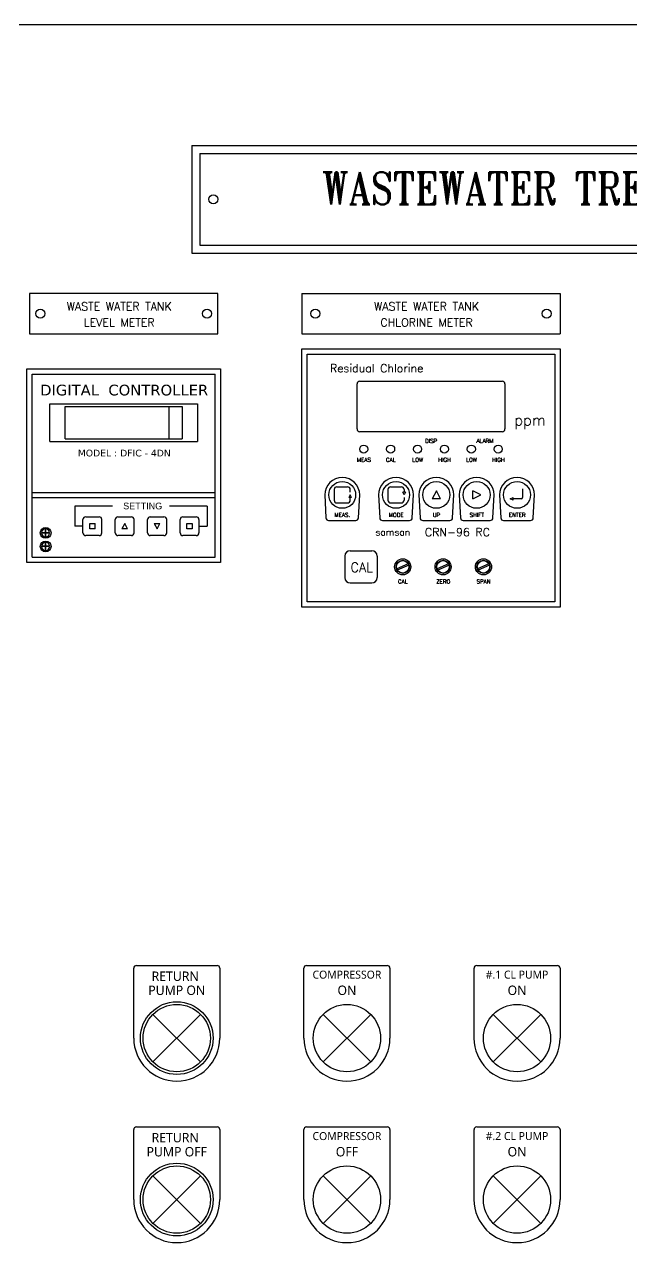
# Model space of a CAD drawing. Header units: millimetres. Extents: x 98929 to 11941380, y 952 to 54154.
# Drawn here: x 307427 to 307814, y 9739 to 10516 of the extents above; entities that cross this region are included whole.
import ezdxf
from ezdxf.enums import TextEntityAlignment as Align

# ---------------------------------------------------------------- set-up
doc = ezdxf.new("R2010")
doc.units = ezdxf.units.MM
doc.styles.add('ROMANT', font='romant')
doc.styles.get("Standard").update_dxf_attribs({"font": 'simple.shx', "bigfont": 'whgtxt.shx'})
doc.styles.add('STYLE1', font='malgun.ttf', dxfattribs={"height": 2.5})

# ---------------------------------------------------------------- blocks, each defined once
blk = doc.blocks.new('SAMSAN-CRN-96 RC')
at = {"color": 7, "linetype": 'Continuous'}
for p, q in [((-526, 565.5), (-430, 565.5)), ((-526, 469.5), (-526, 565.5)), ((-430, 565.5), (-430, 469.5)), ((-505.5, 535.76), (-505.5, 552.46)), ((-504.46, 553.5), (-451.54, 553.5)), ((-450.5, 552.46), (-450.5, 535.76)), ((-451.54, 534.72), (-504.46, 534.72)), ((-486.46, 485.65), (-490.73, 483.81)), ((-486.24, 485.13), (-490.51, 483.29)), ((-471.46, 485.65), (-475.73, 483.81)), ((-471.24, 485.13), (-475.51, 483.29)), ((-456.46, 485.65), (-460.73, 483.81)), ((-456.24, 485.13), (-460.51, 483.29)), ((-430, 469.5), (-526, 469.5))]:
    blk.add_line(p, q, dxfattribs=at)
at = {"color": 1}
for p, q in [((-524, 563.5), (-432, 563.5)), ((-524, 471.5), (-524, 563.5)), ((-432, 563.5), (-432, 471.5)), ((-432, 471.5), (-524, 471.5))]:
    blk.add_line(p, q, dxfattribs=at)
at = {"color": 3}
for p, q in [((-514, 513.25), (-514, 509.25)), ((-513, 514.25), (-509, 514.25)), ((-508, 512.25), (-508, 513.25)), ((-513, 508.25), (-509, 508.25)), ((-508, 511.25), (-508.5, 510.25)), ((-507.5, 510.25), (-508.5, 510.25)), ((-507.5, 510.25), (-508, 511.25)), ((-508, 509.25), (-508, 510.25))]:
    blk.add_line(p, q, dxfattribs=at)
at = {"color": 20}
for p, q in [((-494, 513.25), (-494, 509.25)), ((-493, 514.25), (-489, 514.25)), ((-488, 511.25), (-488.5, 512.25)), ((-487.5, 512.25), (-488.5, 512.25)), ((-488, 513.25), (-488, 512.25)), ((-487.5, 512.25), (-488, 511.25)), ((-493, 508.25), (-489, 508.25)), ((-488, 510.25), (-488, 509.25))]:
    blk.add_line(p, q, dxfattribs=at)
at = {"color": 0}
for p, q in [((-476, 512.75), (-477.5, 509.75)), ((-474.5, 509.75), (-476, 512.75)), ((-459.5, 511.25), (-462.5, 512.75)), ((-462.5, 509.75), (-462.5, 512.75)), ((-474.5, 509.75), (-477.5, 509.75)), ((-462.5, 509.75), (-459.5, 511.25))]:
    blk.add_line(p, q, dxfattribs=at)
at = {"color": 6}
for p, q in [((-444, 513.5), (-444, 510.25)), ((-448.5, 509.75), (-447.5, 510.25)), ((-447.5, 509.25), (-448.5, 509.75)), ((-447.5, 509.25), (-447.5, 510.25)), ((-444.5, 509.75), (-447.5, 509.75))]:
    blk.add_line(p, q, dxfattribs=at)
at = {"color": 7}
for p, q in [((-508, 490.5), (-500, 490.5)), ((-510, 488.5), (-510, 480.5)), ((-498, 488.5), (-498, 480.5)), ((-508, 478.5), (-500, 478.5))]:
    blk.add_line(p, q, dxfattribs=at)
for points in [[(-504.95, 502.7), (-504.5, 511.25, 1), (-517.5, 511.25), (-517.05, 502.7, 0.398895), (-516.05, 501.75), (-505.95, 501.75, 0.398895)], [(-484.95, 502.7), (-484.5, 511.25, 1), (-497.5, 511.25), (-497.05, 502.7, 0.398895), (-496.05, 501.75), (-485.95, 501.75, 0.398895)], [(-469.95, 502.7), (-469.5, 511.25, 1), (-482.5, 511.25), (-482.05, 502.7, 0.398895), (-481.05, 501.75), (-470.95, 501.75, 0.398895)], [(-454.95, 502.7), (-454.5, 511.25, 1), (-467.5, 511.25), (-467.05, 502.7, 0.398895), (-466.05, 501.75), (-455.95, 501.75, 0.398895)], [(-439.95, 502.7), (-439.5, 511.25, 1), (-452.5, 511.25), (-452.05, 502.7, 0.398895), (-451.05, 501.75), (-440.95, 501.75, 0.398895)]]:
    blk.add_lwpolyline(points, format="xyb", close=True, dxfattribs=at)
for centre, radius in [((-503, 528.25), 1.5), ((-493, 528.25), 1.5), ((-483, 528.25), 1.5), ((-473, 528.25), 1.5), ((-463, 528.25), 1.5), ((-453, 528.25), 1.5), ((-511, 511.25), 5), ((-491, 511.25), 5), ((-476, 511.25), 5), ((-461, 511.25), 5), ((-446, 511.25), 5), ((-488.5, 484.5), 3), ((-473.5, 484.5), 3), ((-458.5, 484.5), 3)]:
    blk.add_circle(centre, radius, dxfattribs=at)
at = {"color": 7, "linetype": 'Continuous'}
for centre, radius in [((-488.5, 484.5), 2.47), ((-488.5, 484.5), 2.32), ((-473.5, 484.5), 2.47), ((-473.5, 484.5), 2.32), ((-458.5, 484.5), 2.47), ((-458.5, 484.5), 2.32)]:
    blk.add_circle(centre, radius, dxfattribs=at)
for centre, start, end in [((-504.46, 552.46), 90, 180), ((-451.54, 552.46), 0, 90), ((-504.46, 535.76), 180, 270), ((-451.54, 535.76), 270, 0)]:
    blk.add_arc(centre, 1.04, start, end, dxfattribs=at)
at = {"color": 3}
for centre, start, end in [((-513, 513.25), 90, 180), ((-509, 513.25), 0, 90), ((-513, 509.25), 180, 270), ((-509, 509.25), 270, 0)]:
    blk.add_arc(centre, 1, start, end, dxfattribs=at)
at = {"color": 20}
for centre, start, end in [((-493, 513.25), 90, 180), ((-489, 513.25), 0, 90), ((-493, 509.25), 180, 270), ((-489, 509.25), 270, 0)]:
    blk.add_arc(centre, 1, start, end, dxfattribs=at)
at = {"color": 6}
blk.add_arc((-444.5, 510.25), 0.5, 270, 0, dxfattribs=at)
at = {"color": 7}
for centre, start, end in [((-508, 488.5), 90, 180), ((-500, 488.5), 0, 90), ((-508, 480.5), 180, 270), ((-500, 480.5), 270, 0)]:
    blk.add_arc(centre, 2, start, end, dxfattribs=at)
at = {"color": 7, "style": 'ROMANT'}
for s, height, p in [('Residual Chlorine', 3, (-498.18, 558.39)), ('ppm', 4, (-441.18, 538.39)), ('DISP', 1.5, (-477.94, 531.29)), ('ALARM', 1.5, (-457.94, 531.29)), ('MEAS', 1.5, (-502.94, 524.29)), ('CAL', 1.5, (-492.94, 524.29)), ('LOW', 1.5, (-482.94, 524.29)), ('HIGH', 1.5, (-472.94, 524.29)), ('LOW', 1.5, (-462.94, 524.29)), ('HIGH', 1.5, (-452.94, 524.29)), ('MEAS.', 1.5, (-510.94, 503.79)), ('MODE', 1.5, (-490.94, 503.79)), ('UP', 1.5, (-475.94, 503.79)), ('SHIFT', 1.5, (-460.94, 503.79)), ('ENTER', 1.5, (-445.94, 503.79)), ('CRN-96 RC', 3, (-468.18, 497.39)), ('samsan', 2.5, (-492.18, 497.39)), ('CAL', 3.5, (-503.73, 484.32)), ('CAL', 1.5, (-488.44, 479.04)), ('ZERO', 1.5, (-473.44, 479.04)), ('SPAN', 1.5, (-458.44, 479.04))]:
    blk.add_text(s, height=height, dxfattribs=at).set_placement(p, align=Align.MIDDLE)

msp = doc.modelspace()

# ---------------------------------------------------------------- linework, layer by layer
at = {"color": 7, "lineweight": -3}
for p, q in [((307366.6, 10515.56), (308223.74, 10515.56)), ((307496.67, 9869.71), (307496.67, 9914.28)), ((307498.38, 9915.99), (307549.81, 9915.99)), ((307551.53, 9914.28), (307551.53, 9869.71)), ((307605.1, 9869.71), (307605.1, 9914.28)), ((307606.81, 9915.99), (307658.24, 9915.99)), ((307659.95, 9914.28), (307659.95, 9869.71)), ((307713.53, 9869.71), (307713.53, 9914.28)), ((307715.24, 9915.99), (307766.67, 9915.99)), ((307768.38, 9914.28), (307768.38, 9869.71)), ((307539.25, 9884.86), (307508.94, 9854.55)), ((307508.94, 9884.86), (307539.25, 9854.55)), ((307647.68, 9884.86), (307617.37, 9854.55)), ((307617.37, 9884.86), (307647.68, 9854.55)), ((307756.11, 9884.86), (307725.8, 9854.55)), ((307725.8, 9884.86), (307756.11, 9854.55)), ((307496.67, 9766.85), (307496.67, 9811.42)), ((307498.38, 9813.13), (307549.81, 9813.13)), ((307551.53, 9811.42), (307551.53, 9766.85)), ((307605.1, 9766.85), (307605.1, 9811.42)), ((307606.81, 9813.13), (307658.24, 9813.13)), ((307659.95, 9811.42), (307659.95, 9766.85)), ((307713.53, 9766.85), (307713.53, 9811.42)), ((307715.24, 9813.13), (307766.67, 9813.13)), ((307768.38, 9811.42), (307768.38, 9766.85)), ((307539.25, 9782), (307508.94, 9751.7)), ((307508.94, 9782), (307539.25, 9751.7)), ((307647.68, 9782), (307617.37, 9751.7)), ((307617.37, 9782), (307647.68, 9751.7)), ((307756.11, 9782), (307725.8, 9751.7)), ((307725.8, 9782), (307756.11, 9751.7))]:
    msp.add_line(p, q, dxfattribs=at)
at = {"color": 7}
for p, q in [((307533.74, 10438.42), (307533.74, 10369.85)), ((307533.74, 10438.42), (308099.45, 10438.42)), ((307538.88, 10433.28), (307538.88, 10374.99)), ((307538.88, 10433.28), (308094.31, 10433.28)), ((307533.74, 10369.85), (308099.45, 10369.85)), ((307538.88, 10374.99), (308094.31, 10374.99)), ((307430.24, 10344.13), (307430.24, 10318.42)), ((307550.24, 10344.13), (307430.24, 10344.13)), ((307550.24, 10318.42), (307550.24, 10344.13)), ((307603.81, 10344.13), (307603.81, 10318.42)), ((307768.38, 10344.13), (307768.38, 10318.42)), ((307430.24, 10318.42), (307550.24, 10318.42)), ((307428.53, 10172.71), (307428.53, 10296.13)), ((307428.53, 10296.13), (307551.95, 10296.13)), ((307431.95, 10176.13), (307431.95, 10292.71)), ((307431.95, 10292.71), (307548.53, 10292.71)), ((307548.53, 10176.13), (307548.53, 10292.71)), ((307551.95, 10296.13), (307551.95, 10172.71)), ((307443.1, 10273.85), (307537.38, 10273.85)), ((307443.1, 10249.85), (307443.1, 10273.85)), ((307452.94, 10251.56), (307452.94, 10272.13)), ((307452.94, 10272.13), (307527.54, 10272.13)), ((307518.96, 10272.13), (307518.96, 10251.56)), ((307527.54, 10272.13), (307527.54, 10251.56)), ((307537.38, 10273.85), (307537.38, 10249.85)), ((307443.1, 10249.85), (307537.38, 10249.85)), ((307452.94, 10251.56), (307527.54, 10251.56)), ((307431.95, 10217.29), (307548.53, 10217.29)), ((307548.53, 10213.85), (307431.95, 10213.85)), ((307459.19, 10208.71), (307459.19, 10195.85)), ((307483.19, 10208.71), (307459.19, 10208.71)), ((307543.38, 10208.71), (307519.38, 10208.71)), ((307543.38, 10208.71), (307543.38, 10195.85)), ((307464.33, 10191.56), (307464.33, 10200.13)), ((307466.04, 10201.85), (307474.61, 10201.85)), ((307476.33, 10191.56), (307476.33, 10200.13)), ((307484.9, 10191.56), (307484.9, 10200.13)), ((307486.61, 10201.85), (307495.19, 10201.85)), ((307496.9, 10191.56), (307496.9, 10200.13)), ((307505.47, 10191.56), (307505.47, 10200.13)), ((307507.19, 10201.85), (307515.95, 10201.85)), ((307517.67, 10191.56), (307517.67, 10200.13)), ((307526.24, 10191.56), (307526.24, 10200.13)), ((307527.95, 10201.85), (307536.53, 10201.85)), ((307538.24, 10200.13), (307538.24, 10191.56)), ((307440.36, 10191.73), (307437.96, 10191.73)), ((307440.36, 10191.39), (307437.96, 10191.39)), ((307440.36, 10191.73), (307440.36, 10194.13)), ((307440.36, 10189), (307440.36, 10191.39)), ((307440.69, 10191.73), (307440.69, 10194.13)), ((307443.09, 10191.73), (307440.69, 10191.73)), ((307440.69, 10189), (307440.69, 10191.39)), ((307443.09, 10191.39), (307440.69, 10191.39)), ((307464.33, 10195.85), (307459.19, 10195.85)), ((307468.61, 10197.56), (307472.04, 10197.56)), ((307468.61, 10194.13), (307468.61, 10197.56)), ((307472.04, 10194.13), (307468.61, 10194.13)), ((307472.04, 10194.13), (307472.04, 10197.56)), ((307490.9, 10197.56), (307489.19, 10194.13)), ((307492.61, 10194.13), (307489.19, 10194.13)), ((307492.61, 10194.13), (307490.9, 10197.56)), ((307509.76, 10197.56), (307513.38, 10197.56)), ((307509.76, 10197.56), (307511.57, 10194.13)), ((307511.57, 10194.13), (307513.38, 10197.56)), ((307530.53, 10197.56), (307533.95, 10197.56)), ((307530.53, 10194.13), (307530.53, 10197.56)), ((307533.95, 10194.13), (307530.53, 10194.13)), ((307533.95, 10197.56), (307533.95, 10194.13)), ((307538.24, 10195.85), (307543.38, 10195.85)), ((307440.36, 10183.14), (307437.96, 10183.14)), ((307440.36, 10183.14), (307440.36, 10185.56)), ((307440.69, 10183.14), (307440.69, 10185.56)), ((307443.09, 10183.14), (307440.69, 10183.14)), ((307474.61, 10189.85), (307466.04, 10189.85)), ((307495.19, 10189.85), (307486.61, 10189.85)), ((307515.95, 10189.85), (307507.19, 10189.85)), ((307536.53, 10189.85), (307527.95, 10189.85)), ((307431.95, 10176.13), (307548.53, 10176.13)), ((307440.36, 10182.85), (307437.96, 10182.85)), ((307440.36, 10180.42), (307440.36, 10182.85)), ((307443.09, 10182.85), (307440.69, 10182.85)), ((307440.69, 10180.42), (307440.69, 10182.85)), ((307551.95, 10172.71), (307428.53, 10172.71))]:
    msp.add_line(p, q, dxfattribs=at)
at = {"color": 7, "linetype": 'Continuous'}
for p, q in [((307603.81, 10344.13), (307768.38, 10344.13)), ((307603.81, 10318.42), (307768.38, 10318.42))]:
    msp.add_line(p, q, dxfattribs=at)
at = {"color": 7}
for centre, radius in [((307547.45, 10404.13), 2.91), ((307437.1, 10331.28), 2.91), ((307543.38, 10331.28), 2.91), ((307612.38, 10331.28), 2.91), ((307759.81, 10331.28), 2.91), ((307440.53, 10191.56), 3.43), ((307440.53, 10182.99), 3.43), ((307524.1, 9869.71), 23.14), ((307524.1, 9766.85), 23.14)]:
    msp.add_circle(centre, radius, dxfattribs=at)
at = {"color": 7, "lineweight": -3}
for centre in [(307524.1, 9869.71), (307632.53, 9869.71), (307740.95, 9869.71), (307524.1, 9766.85), (307632.53, 9766.85), (307740.95, 9766.85)]:
    msp.add_circle(centre, 21.43, dxfattribs=at)
at = {"color": 7}
for centre, radius, start, end in [((307466.04, 10200.13), 1.71, 90, 180), ((307474.61, 10200.13), 1.71, 0, 90), ((307486.61, 10200.13), 1.71, 90, 180), ((307495.19, 10200.13), 1.71, 0, 90), ((307507.19, 10200.13), 1.71, 90, 180), ((307515.95, 10200.13), 1.71, 0, 90), ((307527.95, 10200.13), 1.71, 90, 180), ((307536.53, 10200.13), 1.71, 0, 90), ((307440.53, 10191.56), 2.57, 93.63025, 176.17745), ((307440.53, 10191.56), 2.57, 183.82255, 266.36975), ((307440.53, 10191.56), 2.57, 3.82255, 86.27129), ((307440.53, 10191.56), 2.57, 273.72871, 356.17745), ((307466.04, 10191.56), 1.71, 180, 270), ((307474.61, 10191.56), 1.71, 270, 0), ((307486.61, 10191.56), 1.71, 180, 270), ((307495.19, 10191.56), 1.71, 270, 0), ((307507.19, 10191.56), 1.71, 180, 270), ((307515.95, 10191.56), 1.71, 270, 0), ((307527.95, 10191.56), 1.71, 180, 270), ((307536.53, 10191.56), 1.71, 270, 0), ((307440.53, 10182.99), 2.57, 93.63025, 176.7704), ((307440.53, 10182.99), 2.57, 3.2296, 86.27129), ((307440.53, 10182.99), 2.57, 183.08998, 266.36975), ((307440.53, 10182.99), 2.57, 273.72871, 356.91002)]:
    msp.add_arc(centre, radius, start, end, dxfattribs=at)
at = {"color": 7, "lineweight": -3}
for centre, radius, start, end in [((307498.38, 9914.28), 1.71, 90, 180), ((307549.81, 9914.28), 1.71, 0, 90), ((307606.81, 9914.28), 1.71, 90, 180), ((307658.24, 9914.28), 1.71, 0, 90), ((307715.24, 9914.28), 1.71, 90, 180), ((307766.67, 9914.28), 1.71, 0, 90), ((307524.1, 9869.71), 27.43, 180, 0), ((307632.53, 9869.71), 27.43, 180, 0), ((307740.95, 9869.71), 27.43, 180, 0), ((307498.38, 9811.42), 1.71, 90, 180), ((307549.81, 9811.42), 1.71, 0, 90), ((307606.81, 9811.42), 1.71, 90, 180), ((307658.24, 9811.42), 1.71, 0, 90), ((307715.24, 9811.42), 1.71, 90, 180), ((307766.67, 9811.42), 1.71, 0, 90), ((307524.1, 9766.85), 27.43, 180, 0), ((307632.53, 9766.85), 27.43, 180, 0), ((307740.95, 9766.85), 27.43, 180, 0)]:
    msp.add_arc(centre, radius, start, end, dxfattribs=at)

# ---------------------------------------------------------------- block references
at = {"color": 7, "xscale": 1.714285714284154, "yscale": 1.714285714284154, "zscale": 1.714285714284154}
msp.add_blockref('SAMSAN-CRN-96 RC', (308505.53, 9339.38), dxfattribs=at)

# ---------------------------------------------------------------- texts
at = {"color": 7, "style": 'ROMANT', "width": 0.8}
msp.add_text('WASTEWATER TREATMENT SYSTEM', height=20.5714, dxfattribs=at).set_placement((307816.71, 10411.16), align=Align.MIDDLE)
at = {"color": 7, "style": 'ROMANT'}
for s, p in [('WASTE WATER TANK', (307487.42, 10335.91)), ('WASTE WATER TANK', (307683.28, 10335.91)), ('LEVEL METER', (307487.42, 10325.62)), ('CHLORINE METER', (307683.28, 10325.62))]:
    msp.add_text(s, height=5.1429, dxfattribs=at).set_placement(p, align=Align.MIDDLE)
at = {"color": 7, "lineweight": -3, "style": 'STYLE1'}
for s, height, p in [('RETURN ', 6, (307524.1, 9909.13)), ('COMPRESSOR', 5.1, (307632.53, 9910.16)), ('#.1 CL PUMP', 5.1, (307740.95, 9910.16)), ('PUMP ON', 6, (307524.1, 9900.2)), ('ON', 6, (307632.53, 9900.2)), ('ON', 6, (307740.95, 9900.2)), ('RETURN ', 6, (307524.1, 9806.28)), ('COMPRESSOR', 5.1, (307632.53, 9807.31)), ('#.2 CL PUMP', 5.1, (307740.95, 9807.31)), ('PUMP OFF', 6, (307524.1, 9797.34)), ('OFF', 6, (307632.53, 9797.34)), ('ON', 6, (307740.95, 9797.34))]:
    msp.add_text(s, height=height, dxfattribs=at).set_placement(p, align=Align.MIDDLE)
at = {"color": 7}
for s, insert, char_height, width, attachment_point in [('{\\fVerdana|b0|i0|c0|p34;DIGITAL  CONTROLLER}', (307490.57, 10282.51), 6.8571, 115.2267, 5), ('{\\fVerdana|b0|i0|c0|p34;MODEL : DFIC - 4DN}', (307461.06, 10244.58), 4.2857, 75.725, 1), ('{\\fﾱﾽ\uffc0ﾺ\uffc0ﾸﾶ￤ￃﾼ|b0|i0|c129|p18;SETTING}', (307489.96, 10210.88), 4.2857, 26.1274, 1)]:
    msp.add_mtext(s, dxfattribs=dict(at, insert=insert, char_height=char_height, width=width, attachment_point=attachment_point))

doc.saveas('drawing.dxf')
